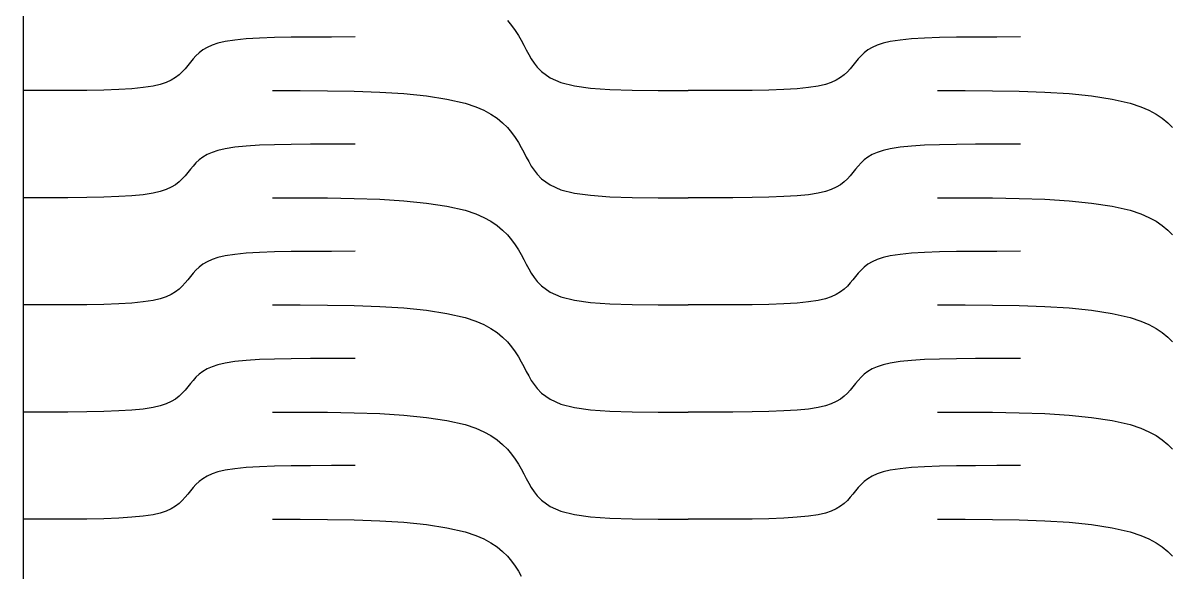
# Model space of a CAD drawing. Extents: x -53 to 53, y -74 to 74.
# Drawn here: x -52.53 to -16.3, y -17.28 to 0.07 of the extents above; entities that cross this region are included whole.
import ezdxf

# ---------------------------------------------------------------- set-up
doc = ezdxf.new("R2010")
doc.units = 0
doc.header["$MEASUREMENT"] = 0
doc.layers.get('0').update_dxf_attribs({"linetype": 'CONTINUOUS'})

msp = doc.modelspace()

# ---------------------------------------------------------------- linework, layer by layer
for p, q in [((-52.525, 28.423), (-52.504, -73.789)), ((-37.23, 0.153), (-37.098, -0.003)), ((-37.098, -0.003), (-36.982, -0.165)), ((-36.982, -0.165), (-36.883, -0.323)), ((-36.883, -0.323), (-36.795, -0.475)), ((-46.71, -0.7), (-46.845, -0.781)), ((-46.552, -0.628), (-46.71, -0.7)), ((-46.367, -0.567), (-46.552, -0.628)), ((-46.139, -0.514), (-46.367, -0.567)), ((-45.832, -0.467), (-46.139, -0.514)), ((-45.473, -0.431), (-45.832, -0.467)), ((-45.059, -0.405), (-45.473, -0.431)), ((-44.587, -0.388), (-45.059, -0.405)), ((-44.052, -0.378), (-44.587, -0.388)), ((-43.45, -0.373), (-44.052, -0.378)), ((-42.778, -0.371), (-43.45, -0.373)), ((-42.031, -0.37), (-42.778, -0.371)), ((-36.795, -0.475), (-36.713, -0.627)), ((-36.713, -0.627), (-36.633, -0.777)), ((-25.71, -0.7), (-25.845, -0.781)), ((-25.552, -0.628), (-25.71, -0.7)), ((-25.367, -0.567), (-25.552, -0.628)), ((-25.139, -0.514), (-25.367, -0.567)), ((-24.832, -0.467), (-25.139, -0.514)), ((-24.473, -0.431), (-24.832, -0.467)), ((-24.059, -0.405), (-24.473, -0.431)), ((-23.587, -0.388), (-24.059, -0.405)), ((-23.052, -0.378), (-23.587, -0.388)), ((-22.45, -0.373), (-23.052, -0.378)), ((-21.778, -0.371), (-22.45, -0.373)), ((-21.031, -0.37), (-21.778, -0.371)), ((-47.154, -1.063), (-47.238, -1.165)), ((-47.063, -0.964), (-47.154, -1.063)), ((-46.962, -0.87), (-47.063, -0.964)), ((-46.845, -0.781), (-46.962, -0.87)), ((-36.633, -0.777), (-36.554, -0.922)), ((-36.554, -0.922), (-36.473, -1.062)), ((-36.473, -1.062), (-36.386, -1.195)), ((-26.154, -1.063), (-26.238, -1.165)), ((-26.063, -0.964), (-26.154, -1.063)), ((-25.962, -0.87), (-26.063, -0.964)), ((-25.845, -0.781), (-25.962, -0.87)), ((-47.402, -1.372), (-47.493, -1.471)), ((-47.319, -1.269), (-47.402, -1.372)), ((-47.238, -1.165), (-47.319, -1.269)), ((-36.386, -1.195), (-36.292, -1.319)), ((-36.292, -1.319), (-36.156, -1.464)), ((-26.402, -1.372), (-26.493, -1.471)), ((-26.319, -1.269), (-26.402, -1.372)), ((-26.238, -1.165), (-26.319, -1.269)), ((-48.005, -1.806), (-48.189, -1.868)), ((-47.847, -1.734), (-48.005, -1.806)), ((-47.711, -1.653), (-47.847, -1.734)), ((-47.595, -1.565), (-47.711, -1.653)), ((-47.493, -1.471), (-47.595, -1.565)), ((-36.156, -1.464), (-35.882, -1.661)), ((-35.882, -1.661), (-35.537, -1.809)), ((-35.537, -1.809), (-35.113, -1.916)), ((-27.005, -1.806), (-27.189, -1.868)), ((-26.847, -1.734), (-27.005, -1.806)), ((-26.711, -1.653), (-26.847, -1.734)), ((-26.595, -1.565), (-26.711, -1.653)), ((-26.493, -1.471), (-26.595, -1.565)), ((-51.779, -2.064), (-52.525, -2.064)), ((-51.107, -2.062), (-51.779, -2.064)), ((-50.505, -2.057), (-51.107, -2.062)), ((-49.97, -2.046), (-50.505, -2.057)), ((-49.498, -2.029), (-49.97, -2.046)), ((-49.084, -2.004), (-49.498, -2.029)), ((-48.725, -1.968), (-49.084, -2.004)), ((-48.418, -1.921), (-48.725, -1.968)), ((-48.189, -1.868), (-48.418, -1.921)), ((-44.644, -2.064), (-43.771, -2.065)), ((-43.771, -2.065), (-42.908, -2.07)), ((-42.908, -2.07), (-42.067, -2.085)), ((-42.067, -2.085), (-41.259, -2.114)), ((-41.259, -2.114), (-40.494, -2.161)), ((-40.494, -2.161), (-39.783, -2.232)), ((-35.113, -1.916), (-34.603, -1.987)), ((-34.603, -1.987), (-33.997, -2.031)), ((-33.997, -2.031), (-33.288, -2.054)), ((-33.288, -2.054), (-32.467, -2.063)), ((-32.467, -2.063), (-31.525, -2.064)), ((-30.779, -2.064), (-31.525, -2.064)), ((-30.107, -2.062), (-30.779, -2.064)), ((-29.505, -2.057), (-30.107, -2.062)), ((-28.97, -2.046), (-29.505, -2.057)), ((-28.498, -2.029), (-28.97, -2.046)), ((-28.084, -2.004), (-28.498, -2.029)), ((-27.725, -1.968), (-28.084, -2.004)), ((-27.418, -1.921), (-27.725, -1.968)), ((-27.189, -1.868), (-27.418, -1.921)), ((-23.644, -2.064), (-22.771, -2.065)), ((-22.771, -2.065), (-21.908, -2.07)), ((-21.908, -2.07), (-21.067, -2.085)), ((-21.067, -2.085), (-20.259, -2.114)), ((-20.259, -2.114), (-19.494, -2.161)), ((-19.494, -2.161), (-18.783, -2.232)), ((-39.783, -2.232), (-39.137, -2.33)), ((-39.137, -2.33), (-38.566, -2.461)), ((-38.566, -2.461), (-38.225, -2.573)), ((-18.783, -2.232), (-18.137, -2.33)), ((-18.137, -2.33), (-17.566, -2.461)), ((-17.566, -2.461), (-17.225, -2.573)), ((-38.225, -2.573), (-37.971, -2.683)), ((-37.971, -2.683), (-37.748, -2.806)), ((-37.748, -2.806), (-37.552, -2.94)), ((-17.225, -2.573), (-16.971, -2.683)), ((-16.971, -2.683), (-16.748, -2.806)), ((-16.748, -2.806), (-16.552, -2.94)), ((-37.552, -2.94), (-37.38, -3.083)), ((-37.38, -3.083), (-37.23, -3.234)), ((-37.23, -3.234), (-37.098, -3.391)), ((-16.552, -2.94), (-16.38, -3.083)), ((-16.38, -3.083), (-16.23, -3.234)), ((-37.098, -3.391), (-36.982, -3.552)), ((-36.982, -3.552), (-36.883, -3.71)), ((-46.367, -3.954), (-46.552, -4.016)), ((-46.139, -3.901), (-46.367, -3.954)), ((-45.832, -3.854), (-46.139, -3.901)), ((-45.473, -3.818), (-45.832, -3.854)), ((-45.059, -3.793), (-45.473, -3.818)), ((-44.587, -3.776), (-45.059, -3.793)), ((-44.052, -3.765), (-44.587, -3.776)), ((-43.45, -3.76), (-44.052, -3.765)), ((-42.778, -3.758), (-43.45, -3.76)), ((-42.031, -3.758), (-42.778, -3.758)), ((-36.883, -3.71), (-36.795, -3.863)), ((-36.795, -3.863), (-36.713, -4.015)), ((-25.367, -3.954), (-25.552, -4.016)), ((-25.139, -3.901), (-25.367, -3.954)), ((-24.832, -3.854), (-25.139, -3.901)), ((-24.473, -3.818), (-24.832, -3.854)), ((-24.059, -3.793), (-24.473, -3.818)), ((-23.587, -3.776), (-24.059, -3.793)), ((-23.052, -3.765), (-23.587, -3.776)), ((-22.45, -3.76), (-23.052, -3.765)), ((-21.778, -3.758), (-22.45, -3.76)), ((-21.031, -3.758), (-21.778, -3.758)), ((-46.962, -4.257), (-47.063, -4.351)), ((-46.845, -4.169), (-46.962, -4.257)), ((-46.71, -4.088), (-46.845, -4.169)), ((-46.552, -4.016), (-46.71, -4.088)), ((-36.713, -4.015), (-36.633, -4.164)), ((-36.633, -4.164), (-36.554, -4.309)), ((-36.554, -4.309), (-36.473, -4.449)), ((-25.962, -4.257), (-26.063, -4.351)), ((-25.845, -4.169), (-25.962, -4.257)), ((-25.71, -4.088), (-25.845, -4.169)), ((-25.552, -4.016), (-25.71, -4.088)), ((-47.319, -4.657), (-47.402, -4.759)), ((-47.238, -4.553), (-47.319, -4.657)), ((-47.154, -4.45), (-47.238, -4.553)), ((-47.063, -4.351), (-47.154, -4.45)), ((-36.473, -4.449), (-36.386, -4.582)), ((-36.386, -4.582), (-36.292, -4.707)), ((-36.292, -4.707), (-36.156, -4.851)), ((-26.319, -4.657), (-26.402, -4.759)), ((-26.238, -4.553), (-26.319, -4.657)), ((-26.154, -4.45), (-26.238, -4.553)), ((-26.063, -4.351), (-26.154, -4.45)), ((-47.711, -5.041), (-47.847, -5.122)), ((-47.595, -4.952), (-47.711, -5.041)), ((-47.493, -4.858), (-47.595, -4.952)), ((-47.402, -4.759), (-47.493, -4.858)), ((-36.156, -4.851), (-35.882, -5.048)), ((-35.882, -5.048), (-35.537, -5.197)), ((-26.711, -5.041), (-26.847, -5.122)), ((-26.595, -4.952), (-26.711, -5.041)), ((-26.493, -4.858), (-26.595, -4.952)), ((-26.402, -4.759), (-26.493, -4.858)), ((-49.498, -5.417), (-49.97, -5.434)), ((-49.084, -5.391), (-49.498, -5.417)), ((-48.725, -5.356), (-49.084, -5.391)), ((-48.418, -5.308), (-48.725, -5.356)), ((-48.189, -5.256), (-48.418, -5.308)), ((-48.005, -5.194), (-48.189, -5.256)), ((-47.847, -5.122), (-48.005, -5.194)), ((-35.537, -5.197), (-35.113, -5.303)), ((-35.113, -5.303), (-34.603, -5.375)), ((-34.603, -5.375), (-33.997, -5.419)), ((-33.997, -5.419), (-33.288, -5.442)), ((-28.498, -5.417), (-28.97, -5.434)), ((-28.084, -5.391), (-28.498, -5.417)), ((-27.725, -5.356), (-28.084, -5.391)), ((-27.418, -5.308), (-27.725, -5.356)), ((-27.189, -5.256), (-27.418, -5.308)), ((-27.005, -5.194), (-27.189, -5.256)), ((-26.847, -5.122), (-27.005, -5.194)), ((-51.779, -5.451), (-52.525, -5.452)), ((-51.107, -5.449), (-51.779, -5.451)), ((-50.505, -5.444), (-51.107, -5.449)), ((-49.97, -5.434), (-50.505, -5.444)), ((-44.644, -5.451), (-43.771, -5.452)), ((-43.771, -5.452), (-42.908, -5.458)), ((-42.908, -5.458), (-42.067, -5.472)), ((-42.067, -5.472), (-41.259, -5.501)), ((-41.259, -5.501), (-40.494, -5.548)), ((-40.494, -5.548), (-39.783, -5.619)), ((-39.783, -5.619), (-39.137, -5.718)), ((-39.137, -5.718), (-38.566, -5.849)), ((-33.288, -5.442), (-32.467, -5.45)), ((-32.467, -5.45), (-31.525, -5.452)), ((-30.779, -5.451), (-31.525, -5.452)), ((-30.107, -5.449), (-30.779, -5.451)), ((-29.505, -5.444), (-30.107, -5.449)), ((-28.97, -5.434), (-29.505, -5.444)), ((-23.644, -5.451), (-22.771, -5.452)), ((-22.771, -5.452), (-21.908, -5.458)), ((-21.908, -5.458), (-21.067, -5.472)), ((-21.067, -5.472), (-20.259, -5.501)), ((-20.259, -5.501), (-19.494, -5.548)), ((-19.494, -5.548), (-18.783, -5.619)), ((-18.783, -5.619), (-18.137, -5.718)), ((-18.137, -5.718), (-17.566, -5.849)), ((-38.566, -5.849), (-38.225, -5.961)), ((-38.225, -5.961), (-37.971, -6.071)), ((-37.971, -6.071), (-37.748, -6.194)), ((-17.566, -5.849), (-17.225, -5.961)), ((-17.225, -5.961), (-16.971, -6.071)), ((-16.971, -6.071), (-16.748, -6.194)), ((-37.748, -6.194), (-37.552, -6.328)), ((-37.552, -6.328), (-37.38, -6.471)), ((-37.38, -6.471), (-37.23, -6.622)), ((-16.748, -6.194), (-16.552, -6.328)), ((-16.552, -6.328), (-16.38, -6.471)), ((-16.38, -6.471), (-16.23, -6.622)), ((-37.23, -6.622), (-37.098, -6.778)), ((-37.098, -6.778), (-36.982, -6.94)), ((-45.832, -7.241), (-46.139, -7.289)), ((-45.473, -7.206), (-45.832, -7.241)), ((-45.059, -7.18), (-45.473, -7.206)), ((-44.587, -7.163), (-45.059, -7.18)), ((-44.052, -7.153), (-44.587, -7.163)), ((-43.45, -7.148), (-44.052, -7.153)), ((-42.778, -7.146), (-43.45, -7.148)), ((-42.031, -7.145), (-42.778, -7.146)), ((-36.982, -6.94), (-36.883, -7.098)), ((-36.883, -7.098), (-36.795, -7.25)), ((-24.832, -7.241), (-25.139, -7.289)), ((-24.473, -7.206), (-24.832, -7.241)), ((-24.059, -7.18), (-24.473, -7.206)), ((-23.587, -7.163), (-24.059, -7.18)), ((-23.052, -7.153), (-23.587, -7.163)), ((-22.45, -7.148), (-23.052, -7.153)), ((-21.778, -7.146), (-22.45, -7.148)), ((-21.031, -7.145), (-21.778, -7.146)), ((-46.845, -7.556), (-46.962, -7.644)), ((-46.71, -7.475), (-46.845, -7.556)), ((-46.552, -7.403), (-46.71, -7.475)), ((-46.367, -7.341), (-46.552, -7.403)), ((-46.139, -7.289), (-46.367, -7.341)), ((-36.795, -7.25), (-36.713, -7.402)), ((-36.713, -7.402), (-36.633, -7.552)), ((-36.633, -7.552), (-36.554, -7.697)), ((-25.845, -7.556), (-25.962, -7.644)), ((-25.71, -7.475), (-25.845, -7.556)), ((-25.552, -7.403), (-25.71, -7.475)), ((-25.367, -7.341), (-25.552, -7.403)), ((-25.139, -7.289), (-25.367, -7.341)), ((-47.238, -7.94), (-47.319, -8.044)), ((-47.154, -7.838), (-47.238, -7.94)), ((-47.063, -7.739), (-47.154, -7.838)), ((-46.962, -7.644), (-47.063, -7.739)), ((-36.554, -7.697), (-36.473, -7.837)), ((-36.473, -7.837), (-36.386, -7.97)), ((-26.238, -7.94), (-26.319, -8.044)), ((-26.154, -7.838), (-26.238, -7.94)), ((-26.063, -7.739), (-26.154, -7.838)), ((-25.962, -7.644), (-26.063, -7.739)), ((-47.493, -8.246), (-47.595, -8.34)), ((-47.402, -8.146), (-47.493, -8.246)), ((-47.319, -8.044), (-47.402, -8.146)), ((-36.386, -7.97), (-36.292, -8.094)), ((-36.292, -8.094), (-36.156, -8.239)), ((-36.156, -8.239), (-35.882, -8.436)), ((-26.493, -8.246), (-26.595, -8.34)), ((-26.402, -8.146), (-26.493, -8.246)), ((-26.319, -8.044), (-26.402, -8.146)), ((-48.189, -8.643), (-48.418, -8.696)), ((-48.005, -8.581), (-48.189, -8.643)), ((-47.847, -8.509), (-48.005, -8.581)), ((-47.711, -8.428), (-47.847, -8.509)), ((-47.595, -8.34), (-47.711, -8.428)), ((-35.882, -8.436), (-35.537, -8.584)), ((-35.537, -8.584), (-35.113, -8.691)), ((-35.113, -8.691), (-34.603, -8.762)), ((-27.189, -8.643), (-27.418, -8.696)), ((-27.005, -8.581), (-27.189, -8.643)), ((-26.847, -8.509), (-27.005, -8.581)), ((-26.711, -8.428), (-26.847, -8.509)), ((-26.595, -8.34), (-26.711, -8.428)), ((-51.779, -8.839), (-52.525, -8.839)), ((-51.107, -8.837), (-51.779, -8.839)), ((-50.505, -8.832), (-51.107, -8.837)), ((-49.97, -8.821), (-50.505, -8.832)), ((-49.498, -8.804), (-49.97, -8.821)), ((-49.084, -8.779), (-49.498, -8.804)), ((-48.725, -8.743), (-49.084, -8.779)), ((-48.418, -8.696), (-48.725, -8.743)), ((-44.644, -8.839), (-43.771, -8.84)), ((-43.771, -8.84), (-42.908, -8.845)), ((-42.908, -8.845), (-42.067, -8.86)), ((-42.067, -8.86), (-41.259, -8.888)), ((-41.259, -8.888), (-40.494, -8.936)), ((-40.494, -8.936), (-39.783, -9.006)), ((-39.783, -9.006), (-39.137, -9.105)), ((-34.603, -8.762), (-33.997, -8.806)), ((-33.997, -8.806), (-33.288, -8.829)), ((-33.288, -8.829), (-32.467, -8.838)), ((-32.467, -8.838), (-31.525, -8.839)), ((-30.779, -8.839), (-31.525, -8.839)), ((-30.107, -8.837), (-30.779, -8.839)), ((-29.505, -8.832), (-30.107, -8.837)), ((-28.97, -8.821), (-29.505, -8.832)), ((-28.498, -8.804), (-28.97, -8.821)), ((-28.084, -8.779), (-28.498, -8.804)), ((-27.725, -8.743), (-28.084, -8.779)), ((-27.418, -8.696), (-27.725, -8.743)), ((-23.644, -8.839), (-22.771, -8.84)), ((-22.771, -8.84), (-21.908, -8.845)), ((-21.908, -8.845), (-21.067, -8.86)), ((-21.067, -8.86), (-20.259, -8.888)), ((-20.259, -8.888), (-19.494, -8.936)), ((-19.494, -8.936), (-18.783, -9.006)), ((-18.783, -9.006), (-18.137, -9.105)), ((-39.137, -9.105), (-38.566, -9.236)), ((-38.566, -9.236), (-38.225, -9.348)), ((-38.225, -9.348), (-37.971, -9.458)), ((-18.137, -9.105), (-17.566, -9.236)), ((-17.566, -9.236), (-17.225, -9.348)), ((-17.225, -9.348), (-16.971, -9.458)), ((-37.971, -9.458), (-37.748, -9.581)), ((-37.748, -9.581), (-37.552, -9.715)), ((-37.552, -9.715), (-37.38, -9.858)), ((-16.971, -9.458), (-16.748, -9.581)), ((-16.748, -9.581), (-16.552, -9.715)), ((-16.552, -9.715), (-16.38, -9.858)), ((-37.38, -9.858), (-37.23, -10.009)), ((-37.23, -10.009), (-37.098, -10.166)), ((-16.38, -9.858), (-16.23, -10.009)), ((-37.098, -10.166), (-36.982, -10.327)), ((-36.982, -10.327), (-36.883, -10.485)), ((-36.883, -10.485), (-36.795, -10.638)), ((-46.71, -10.863), (-46.845, -10.944)), ((-46.552, -10.791), (-46.71, -10.863)), ((-46.367, -10.729), (-46.552, -10.791)), ((-46.139, -10.676), (-46.367, -10.729)), ((-45.832, -10.629), (-46.139, -10.676)), ((-45.473, -10.593), (-45.832, -10.629)), ((-45.059, -10.568), (-45.473, -10.593)), ((-44.587, -10.551), (-45.059, -10.568)), ((-44.052, -10.54), (-44.587, -10.551)), ((-43.45, -10.535), (-44.052, -10.54)), ((-42.778, -10.533), (-43.45, -10.535)), ((-42.031, -10.533), (-42.778, -10.533)), ((-36.795, -10.638), (-36.713, -10.79)), ((-36.713, -10.79), (-36.633, -10.939)), ((-25.71, -10.863), (-25.845, -10.944)), ((-25.552, -10.791), (-25.71, -10.863)), ((-25.367, -10.729), (-25.552, -10.791)), ((-25.139, -10.676), (-25.367, -10.729)), ((-24.832, -10.629), (-25.139, -10.676)), ((-24.473, -10.593), (-24.832, -10.629)), ((-24.059, -10.568), (-24.473, -10.593)), ((-23.587, -10.551), (-24.059, -10.568)), ((-23.052, -10.54), (-23.587, -10.551)), ((-22.45, -10.535), (-23.052, -10.54)), ((-21.778, -10.533), (-22.45, -10.535)), ((-21.031, -10.533), (-21.778, -10.533)), ((-47.154, -11.225), (-47.238, -11.328)), ((-47.063, -11.126), (-47.154, -11.225)), ((-46.962, -11.032), (-47.063, -11.126)), ((-46.845, -10.944), (-46.962, -11.032)), ((-36.633, -10.939), (-36.554, -11.084)), ((-36.554, -11.084), (-36.473, -11.224)), ((-36.473, -11.224), (-36.386, -11.357)), ((-26.154, -11.225), (-26.238, -11.328)), ((-26.063, -11.126), (-26.154, -11.225)), ((-25.962, -11.032), (-26.063, -11.126)), ((-25.845, -10.944), (-25.962, -11.032)), ((-47.402, -11.534), (-47.493, -11.633)), ((-47.319, -11.432), (-47.402, -11.534)), ((-47.238, -11.328), (-47.319, -11.432)), ((-36.386, -11.357), (-36.292, -11.482)), ((-36.292, -11.482), (-36.156, -11.626)), ((-26.402, -11.534), (-26.493, -11.633)), ((-26.319, -11.432), (-26.402, -11.534)), ((-26.238, -11.328), (-26.319, -11.432)), ((-47.847, -11.897), (-48.005, -11.969)), ((-47.711, -11.816), (-47.847, -11.897)), ((-47.595, -11.727), (-47.711, -11.816)), ((-47.493, -11.633), (-47.595, -11.727)), ((-36.156, -11.626), (-35.882, -11.823)), ((-35.882, -11.823), (-35.537, -11.971)), ((-26.847, -11.897), (-27.005, -11.969)), ((-26.711, -11.816), (-26.847, -11.897)), ((-26.595, -11.727), (-26.711, -11.816)), ((-26.493, -11.633), (-26.595, -11.727)), ((-51.779, -12.226), (-52.525, -12.227)), ((-51.107, -12.224), (-51.779, -12.226)), ((-50.505, -12.219), (-51.107, -12.224)), ((-49.97, -12.209), (-50.505, -12.219)), ((-49.498, -12.192), (-49.97, -12.209)), ((-49.084, -12.166), (-49.498, -12.192)), ((-48.725, -12.13), (-49.084, -12.166)), ((-48.418, -12.083), (-48.725, -12.13)), ((-48.189, -12.03), (-48.418, -12.083)), ((-48.005, -11.969), (-48.189, -12.03)), ((-44.644, -12.226), (-43.771, -12.227)), ((-43.771, -12.227), (-42.908, -12.232)), ((-42.908, -12.232), (-42.067, -12.247)), ((-42.067, -12.247), (-41.259, -12.276)), ((-41.259, -12.276), (-40.494, -12.323)), ((-35.537, -11.971), (-35.113, -12.078)), ((-35.113, -12.078), (-34.603, -12.15)), ((-34.603, -12.15), (-33.997, -12.194)), ((-33.997, -12.194), (-33.288, -12.217)), ((-33.288, -12.217), (-32.467, -12.225)), ((-32.467, -12.225), (-31.525, -12.227)), ((-30.779, -12.226), (-31.525, -12.227)), ((-30.107, -12.224), (-30.779, -12.226)), ((-29.505, -12.219), (-30.107, -12.224)), ((-28.97, -12.209), (-29.505, -12.219)), ((-28.498, -12.192), (-28.97, -12.209)), ((-28.084, -12.166), (-28.498, -12.192)), ((-27.725, -12.13), (-28.084, -12.166)), ((-27.418, -12.083), (-27.725, -12.13)), ((-27.189, -12.03), (-27.418, -12.083)), ((-27.005, -11.969), (-27.189, -12.03)), ((-23.644, -12.226), (-22.771, -12.227)), ((-22.771, -12.227), (-21.908, -12.232)), ((-21.908, -12.232), (-21.067, -12.247)), ((-21.067, -12.247), (-20.259, -12.276)), ((-20.259, -12.276), (-19.494, -12.323)), ((-40.494, -12.323), (-39.783, -12.394)), ((-39.783, -12.394), (-39.137, -12.492)), ((-39.137, -12.492), (-38.566, -12.624)), ((-38.566, -12.624), (-38.225, -12.735)), ((-19.494, -12.323), (-18.783, -12.394)), ((-18.783, -12.394), (-18.137, -12.492)), ((-18.137, -12.492), (-17.566, -12.624)), ((-17.566, -12.624), (-17.225, -12.735)), ((-38.225, -12.735), (-37.971, -12.846)), ((-37.971, -12.846), (-37.748, -12.969)), ((-37.748, -12.969), (-37.552, -13.102)), ((-17.225, -12.735), (-16.971, -12.846)), ((-16.971, -12.846), (-16.748, -12.969)), ((-16.748, -12.969), (-16.552, -13.102)), ((-37.552, -13.102), (-37.38, -13.246)), ((-37.38, -13.246), (-37.23, -13.396)), ((-37.23, -13.396), (-37.098, -13.553)), ((-16.552, -13.102), (-16.38, -13.246)), ((-16.38, -13.246), (-16.23, -13.396)), ((-37.098, -13.553), (-36.982, -13.714)), ((-36.982, -13.714), (-36.883, -13.872)), ((-46.367, -14.116), (-46.552, -14.178)), ((-46.139, -14.064), (-46.367, -14.116)), ((-45.832, -14.016), (-46.139, -14.064)), ((-45.473, -13.981), (-45.832, -14.016)), ((-45.059, -13.955), (-45.473, -13.981)), ((-44.587, -13.938), (-45.059, -13.955)), ((-44.052, -13.928), (-44.587, -13.938)), ((-43.45, -13.922), (-44.052, -13.928)), ((-42.778, -13.92), (-43.45, -13.922)), ((-42.031, -13.92), (-42.778, -13.92)), ((-36.883, -13.872), (-36.795, -14.025)), ((-36.795, -14.025), (-36.713, -14.177)), ((-25.367, -14.116), (-25.552, -14.178)), ((-25.139, -14.064), (-25.367, -14.116)), ((-24.832, -14.016), (-25.139, -14.064)), ((-24.473, -13.981), (-24.832, -14.016)), ((-24.059, -13.955), (-24.473, -13.981)), ((-23.587, -13.938), (-24.059, -13.955)), ((-23.052, -13.928), (-23.587, -13.938)), ((-22.45, -13.922), (-23.052, -13.928)), ((-21.778, -13.92), (-22.45, -13.922)), ((-21.031, -13.92), (-21.778, -13.92)), ((-46.962, -14.419), (-47.063, -14.514)), ((-46.845, -14.331), (-46.962, -14.419)), ((-46.71, -14.25), (-46.845, -14.331)), ((-46.552, -14.178), (-46.71, -14.25)), ((-36.713, -14.177), (-36.633, -14.326)), ((-36.633, -14.326), (-36.554, -14.472)), ((-36.554, -14.472), (-36.473, -14.612)), ((-25.962, -14.419), (-26.063, -14.514)), ((-25.845, -14.331), (-25.962, -14.419)), ((-25.71, -14.25), (-25.845, -14.331)), ((-25.552, -14.178), (-25.71, -14.25)), ((-47.319, -14.819), (-47.402, -14.921)), ((-47.238, -14.715), (-47.319, -14.819)), ((-47.154, -14.613), (-47.238, -14.715)), ((-47.063, -14.514), (-47.154, -14.613)), ((-36.473, -14.612), (-36.386, -14.745)), ((-36.386, -14.745), (-36.292, -14.869)), ((-26.319, -14.819), (-26.402, -14.921)), ((-26.238, -14.715), (-26.319, -14.819)), ((-26.154, -14.613), (-26.238, -14.715)), ((-26.063, -14.514), (-26.154, -14.613)), ((-47.711, -15.203), (-47.847, -15.284)), ((-47.595, -15.115), (-47.711, -15.203)), ((-47.493, -15.02), (-47.595, -15.115)), ((-47.402, -14.921), (-47.493, -15.02)), ((-36.292, -14.869), (-36.156, -15.014)), ((-36.156, -15.014), (-35.882, -15.211)), ((-35.882, -15.211), (-35.537, -15.359)), ((-26.711, -15.203), (-26.847, -15.284)), ((-26.595, -15.115), (-26.711, -15.203)), ((-26.493, -15.02), (-26.595, -15.115)), ((-26.402, -14.921), (-26.493, -15.02)), ((-49.084, -15.553), (-49.498, -15.579)), ((-48.725, -15.518), (-49.084, -15.553)), ((-48.418, -15.471), (-48.725, -15.518)), ((-48.189, -15.418), (-48.418, -15.471)), ((-48.005, -15.356), (-48.189, -15.418)), ((-47.847, -15.284), (-48.005, -15.356)), ((-35.537, -15.359), (-35.113, -15.466)), ((-35.113, -15.466), (-34.603, -15.537)), ((-34.603, -15.537), (-33.997, -15.581)), ((-28.084, -15.553), (-28.498, -15.579)), ((-27.725, -15.518), (-28.084, -15.553)), ((-27.418, -15.471), (-27.725, -15.518)), ((-27.189, -15.418), (-27.418, -15.471)), ((-27.005, -15.356), (-27.189, -15.418)), ((-26.847, -15.284), (-27.005, -15.356)), ((-51.779, -15.614), (-52.525, -15.614)), ((-51.107, -15.612), (-51.779, -15.614)), ((-50.505, -15.606), (-51.107, -15.612)), ((-49.97, -15.596), (-50.505, -15.606)), ((-49.498, -15.579), (-49.97, -15.596)), ((-44.644, -15.614), (-43.771, -15.614)), ((-43.771, -15.614), (-42.908, -15.62)), ((-42.908, -15.62), (-42.067, -15.635)), ((-42.067, -15.635), (-41.259, -15.663)), ((-41.259, -15.663), (-40.494, -15.711)), ((-40.494, -15.711), (-39.783, -15.781)), ((-39.783, -15.781), (-39.137, -15.88)), ((-39.137, -15.88), (-38.566, -16.011)), ((-33.997, -15.581), (-33.288, -15.604)), ((-33.288, -15.604), (-32.467, -15.613)), ((-32.467, -15.613), (-31.525, -15.614)), ((-30.779, -15.614), (-31.525, -15.614)), ((-30.107, -15.612), (-30.779, -15.614)), ((-29.505, -15.606), (-30.107, -15.612)), ((-28.97, -15.596), (-29.505, -15.606)), ((-28.498, -15.579), (-28.97, -15.596)), ((-23.644, -15.614), (-22.771, -15.614)), ((-22.771, -15.614), (-21.908, -15.62)), ((-21.908, -15.62), (-21.067, -15.635)), ((-21.067, -15.635), (-20.259, -15.663)), ((-20.259, -15.663), (-19.494, -15.711)), ((-19.494, -15.711), (-18.783, -15.781)), ((-18.783, -15.781), (-18.137, -15.88)), ((-18.137, -15.88), (-17.566, -16.011)), ((-38.566, -16.011), (-38.225, -16.123)), ((-38.225, -16.123), (-37.971, -16.233)), ((-37.971, -16.233), (-37.748, -16.356)), ((-17.566, -16.011), (-17.225, -16.123)), ((-17.225, -16.123), (-16.971, -16.233)), ((-16.971, -16.233), (-16.748, -16.356)), ((-37.748, -16.356), (-37.552, -16.49)), ((-37.552, -16.49), (-37.38, -16.633)), ((-37.38, -16.633), (-37.23, -16.784)), ((-16.748, -16.356), (-16.552, -16.49)), ((-16.552, -16.49), (-16.38, -16.633)), ((-16.38, -16.633), (-16.23, -16.784)), ((-37.23, -16.784), (-37.098, -16.941)), ((-37.098, -16.941), (-36.982, -17.102)), ((-36.982, -17.102), (-36.883, -17.26)), ((-36.883, -17.26), (-36.795, -17.413))]:
    msp.add_line(p, q)

doc.saveas('drawing.dxf')
